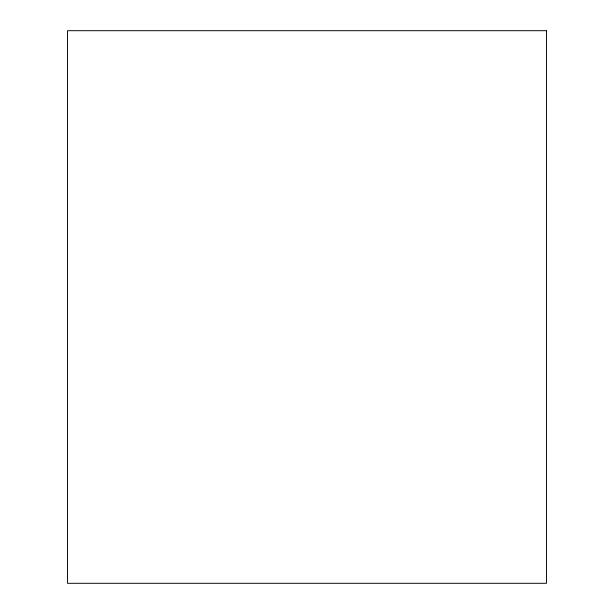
<?xml version="1.0" encoding="UTF-8"?>
<svg xmlns="http://www.w3.org/2000/svg" width="614" height="614" viewBox="0 0 614 614"><rect width="100%" height="100%" fill="white"/><g stroke="black" fill="none" stroke-linecap="round" stroke-linejoin="round"><path stroke-width="0.92" d="M546.46 30.7L67.54 30.7L67.54 583.3L546.46 583.3L546.46 30.7"/></g></svg>
